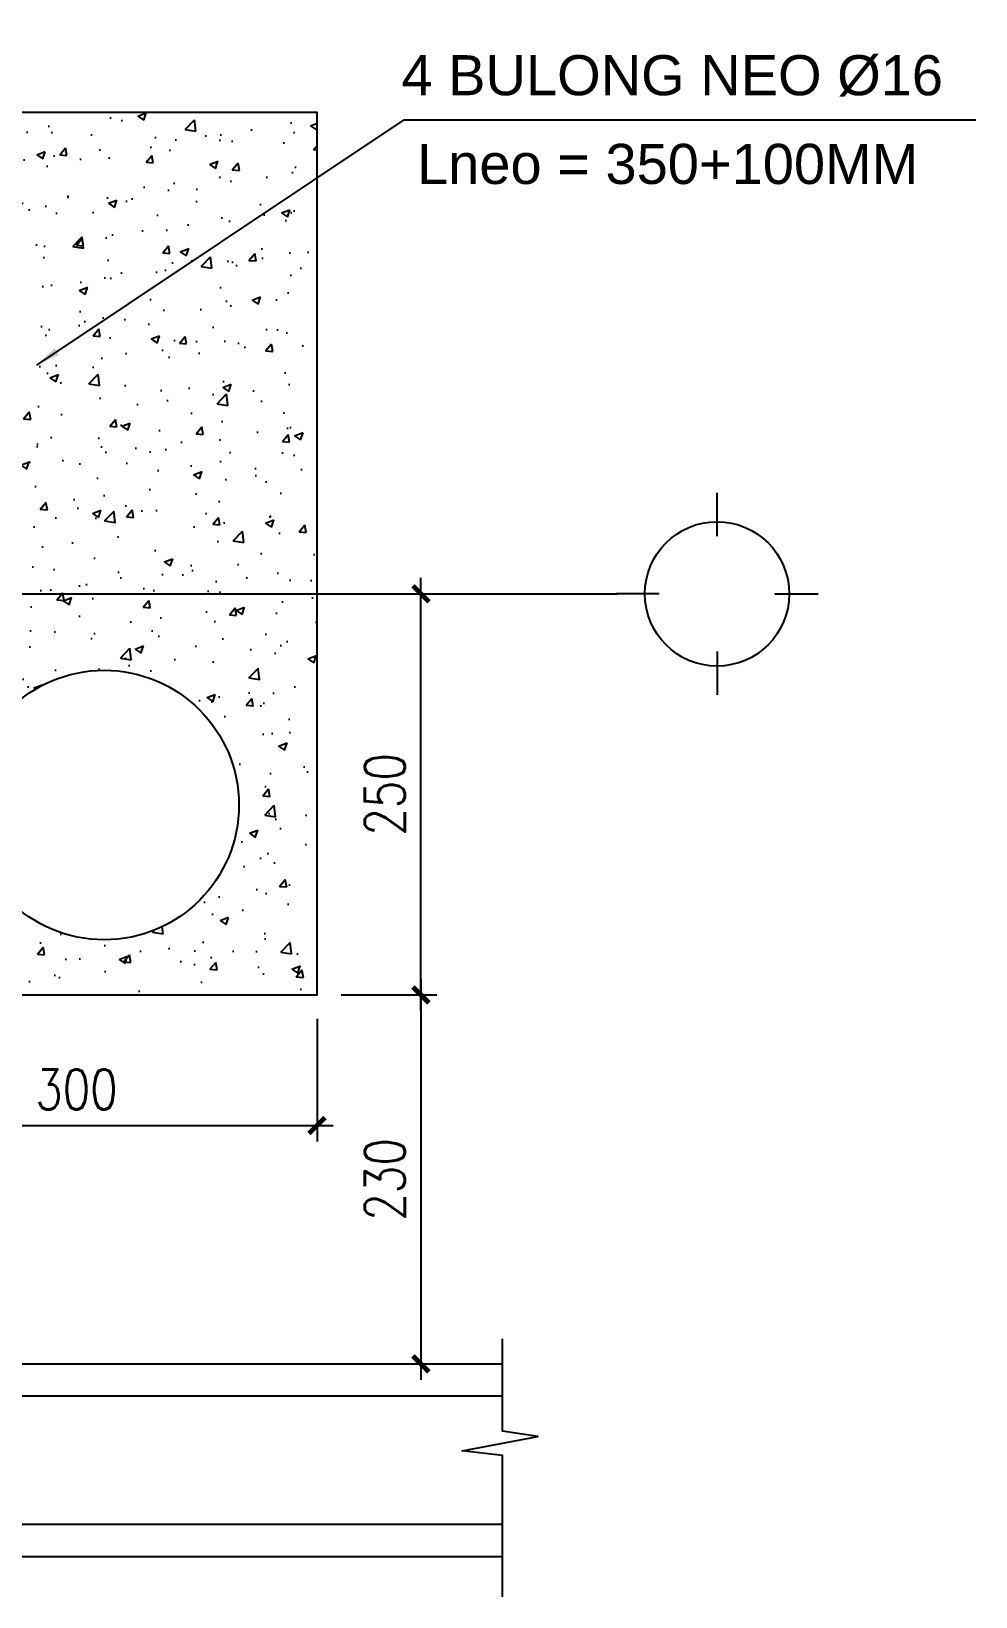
# Model space of a CAD drawing. Header units: inches. Extents: x 651127 to 1529722, y 768575 to 1021311.
# Drawn here: x 1228056 to 1233944, y 791698 to 801456 of the extents above; entities that cross this region are included whole.
import ezdxf
from ezdxf.enums import TextEntityAlignment as Align

# ---------------------------------------------------------------- set-up
doc = ezdxf.new("R2010")
doc.units = ezdxf.units.IN
doc.header["$LTSCALE"] = 1000
doc.header["$MEASUREMENT"] = 0
doc.linetypes.add('CENTER2', pattern=[1.125, 0.75, -0.125, 0.125, -0.125])
doc.layers.get('DEFPOINTS').update_dxf_attribs({"color": 8, "lineweight": 9})
for name, color, linetype in [('DWGshare.com_10', 7, 'Continuous'), ('DWGshare.com_15', 1, 'Continuous'), ('DWGshare.com_16', 2, 'Continuous'), ('DWGshare.com_19', 136, 'Continuous'), ('DWGshare.com_25', 154, 'Continuous'), ('DWGshare.com_3', 7, 'Continuous'), ('DWGshare.com_32', 253, 'Continuous'), ('DWGshare.com_4', 8, 'CENTER2')]:
    doc.layers.add(name, color=color, linetype=linetype)
doc.styles.add('DWGshare.com_14', font='romans.shx', dxfattribs={"width": 0.8})
doc.styles.add('DWGshare.com_2', font='VHELVEB.TTF')
doc.styles.add('DWGshare.com_4', font='romans.shx', dxfattribs={"width": 0.8})
doc.styles.add('DWGshare.com_6', font='VHELVEN.TTF')
doc.dimstyles.new('DWGshare.com_12', dxfattribs={"dimscale": 100, "dimtxt": 2, "dimasz": 1.5, "dimexe": 1.5, "dimexo": 1.5, "dimgap": 1, "dimtad": 1, "dimdec": 0, "dimlfac": 0.2, "dimzin": 0, "dimdsep": 46, "dimtxsty": 'DWGshare.com_14', "dimblk": 'DWGshare.com_1', "dimcen": 3, "dimdle": 1.5, "dimclrd": 256, "dimclre": 256, "dimclrt": 7, "dimadec": 0, "dimazin": 0, "dimtfac": 1, "dimtdec": 0, "dimtix": 1, "dimtmove": 2, "dimatfit": 3, "dimfxl": 1, "dimtolj": 1, "dimtzin": 0, "dimarcsym": 0})
doc.dimstyles.new('DWGshare.com_7', dxfattribs={"dimscale": 100, "dimtxt": 2.5, "dimasz": 1, "dimexe": 1, "dimexo": 1.5, "dimgap": 1, "dimtad": 1, "dimdec": 0, "dimlfac": 0.1, "dimzin": 0, "dimdsep": 46, "dimtxsty": 'DWGshare.com_4', "dimblk": 'DWGshare.com_1', "dimcen": 1.5, "dimdle": 1, "dimclrd": 256, "dimclre": 256, "dimclrt": 7, "dimadec": 0, "dimazin": 0, "dimtfac": 1, "dimtdec": 0, "dimtix": 1, "dimtmove": 2, "dimatfit": 3, "dimfxl": 1, "dimtolj": 1, "dimtzin": 0, "dimarcsym": 0})

# ---------------------------------------------------------------- blocks, each defined once
blk = doc.blocks.new('DWGshare.com_1')
at = {"color": 0, "linetype": 'ByBlock', "const_width": 0.3}
blk.add_lwpolyline([(-0.5, -0.5), (0.5, 0.5)], dxfattribs=at)
blk = doc.blocks.new('*D978')
at = {"layer": 'DEFPOINTS', "color": 0, "ltscale": 100, "transparency": 16777216}
for p in [(1226837.7, 795449), (1229837.7, 795449), (1229837.7, 794635)]:
    blk.add_point(p, dxfattribs=at)
at = {"layer": 'DWGshare.com_19', "lineweight": -2, "ltscale": 100, "transparency": 16777216}
for p, q in [((1226837.7, 795299), (1226837.7, 794535)), ((1229837.7, 795299), (1229837.7, 794535)), ((1226737.7, 794635), (1229937.7, 794635))]:
    blk.add_line(p, q, dxfattribs=at)
at = {"layer": 'DWGshare.com_19', "lineweight": -2, "ltscale": 100, "transparency": 16777216, "xscale": 100, "yscale": 100, "zscale": 100, "rotation": 180}
blk.add_blockref('DWGshare.com_1', (1226837.7, 794635), dxfattribs=at)
at = {"layer": 'DWGshare.com_19', "lineweight": -2, "ltscale": 100, "transparency": 16777216, "xscale": 100, "yscale": 100, "zscale": 100}
blk.add_blockref('DWGshare.com_1', (1229837.7, 794635), dxfattribs=at)
at = {"layer": 'DWGshare.com_19', "color": 7, "ltscale": 100, "transparency": 16777216, "insert": (1228337.7, 794860), "char_height": 250, "attachment_point": 5, "style": 'DWGshare.com_4'}
blk.add_mtext('\\A1;300', dxfattribs=at)
blk = doc.blocks.new('*D979')
at = {"layer": 'DEFPOINTS', "color": 0, "ltscale": 100, "transparency": 16777216}
for p in [(1229837.7, 795449), (1229837.7, 793149), (1230485.7, 793149)]:
    blk.add_point(p, dxfattribs=at)
at = {"layer": 'DWGshare.com_19', "lineweight": -2, "ltscale": 100, "transparency": 16777216}
for p, q in [((1230485.7, 795549), (1230485.7, 793049)), ((1229987.7, 795449), (1230585.7, 795449)), ((1229987.7, 793149), (1230585.7, 793149))]:
    blk.add_line(p, q, dxfattribs=at)
at = {"layer": 'DWGshare.com_19', "lineweight": -2, "ltscale": 100, "transparency": 16777216, "xscale": 100, "yscale": 100, "zscale": 100}
for p, rotation in [((1230485.7, 795449), 90), ((1230485.7, 793149), 270)]:
    blk.add_blockref('DWGshare.com_1', p, dxfattribs=dict(at, rotation=rotation))
at = {"layer": 'DWGshare.com_19', "color": 7, "ltscale": 100, "transparency": 16777216, "insert": (1230260.7, 794299), "char_height": 250, "attachment_point": 5, "rotation": 90, "style": 'DWGshare.com_4'}
blk.add_mtext('\\A1;230', dxfattribs=at)
blk = doc.blocks.new('*D1018')
at = {"layer": 'DEFPOINTS', "color": 0, "ltscale": 100, "transparency": 16777216}
for p in [(1229837.7, 797949), (1230485.7, 797949), (1229837.7, 795449)]:
    blk.add_point(p, dxfattribs=at)
at = {"layer": 'DWGshare.com_19', "lineweight": -2, "ltscale": 100, "transparency": 16777216}
for p, q in [((1230485.7, 795349), (1230485.7, 798049)), ((1229987.7, 797949), (1230585.7, 797949)), ((1229987.7, 795449), (1230585.7, 795449))]:
    blk.add_line(p, q, dxfattribs=at)
at = {"layer": 'DWGshare.com_19', "lineweight": -2, "ltscale": 100, "transparency": 16777216, "xscale": 100, "yscale": 100, "zscale": 100}
for p, rotation in [((1230485.7, 797949), 90), ((1230485.7, 795449), 270)]:
    blk.add_blockref('DWGshare.com_1', p, dxfattribs=dict(at, rotation=rotation))
at = {"layer": 'DWGshare.com_19', "color": 7, "ltscale": 100, "transparency": 16777216, "insert": (1230260.7, 796699), "char_height": 250, "attachment_point": 5, "rotation": 90, "style": 'DWGshare.com_4'}
blk.add_mtext('\\A1;250', dxfattribs=at)
blk = doc.blocks.new('DWGshare.com_2')
for p, q in [((0, 320), (0, 560)), ((-320, 0), (-560, 0)), ((320, 0), (560, 0)), ((0, -320), (0, -560))]:
    blk.add_line(p, q)
blk.add_circle((0, 0), 400)
at = {"linetype": 'Continuous', "style": 'DWGshare.com_2'}
blk.add_attdef('2', text='', height=350, dxfattribs=at).set_placement((0, 0), align=Align.MIDDLE_CENTER)

msp = doc.modelspace()

# ---------------------------------------------------------------- hatches: boundary and pattern name
at = {"layer": 'DWGshare.com_25'}
h = msp.add_hatch(dxfattribs=at)
h.set_pattern_fill('AR-CONC', color=256, scale=75, style=0)
h.set_pattern_definition([(50, (908235.76, 1112307.2), (537.94514, -47.0641), [56.25, -618.75]), (355, (908235.76, 1112307.2), (-104.0635, 564.1441), [45, -495]), (100.4514, (908280.6, 1112303.26), (433.88204, 517.07966), [47.80514, -525.8566]), (46.1842, (908235.76, 1112457.2), (800.4308, -124.1393), [84.375, -928.125]), (96.6356, (908302.5, 1112446.8), (700.997, 730.5884), [71.7077, -788.7847]), (351.1842, (908235.8, 1112457.2), (700.9965, 730.589), [67.5, -742.5]), (21, (908310.76, 1112419.7), (447.6803, -301.96417), [56.25, -618.75]), (326, (908310.76, 1112419.7), (182.4865, 543.8625), [45, -495]), (71.4514, (908348.07, 1112394.5), (630.167, 241.8979), [47.80514, -525.8566]), (37.5, (908235.76, 1112307.18), (9.11989, 249.67039), [0, -489, 0, -502.5, 0, -496.875]), (7.5, (908235.76, 1112307.18), (197.30215, 295.80878), [0, -286.5, 0, -477.75, 0, -189.375]), (327.5, (908068.51, 1112307.18), (400.36683, -16.91615), [0, -187.5, 0, -585, 0, -776.25]), (317.5, (907993.5, 1112307.2), (437.38963, 75.07874), [0, -243.75, 0, -388.5, 0, -551.25])])
h.paths.add_polyline_path([(1229837.7, 800949), (1226837.7, 800949), (1226837.7, 799379), (1227942.4, 799379, -0.414214), (1228022.4, 799299, -0.414214), (1227942.4, 799219), (1226837.7, 799219), (1226837.7, 798679), (1227942.4, 798679, -0.414214), (1228022.4, 798599, -0.414214), (1227942.4, 798519), (1226837.7, 798519), (1226837.7, 797949), (1229837.7, 797949)])
h.paths.add_polyline_path([(1226337.7, 800949), (1224337.7, 800949), (1224337.7, 799387.4), (1224356.1, 799369), (1224376.1, 799389), (1224396.1, 799369), (1224416.1, 799389), (1224426.1, 799379), (1226337.7, 799379)])
h.paths.add_polyline_path([(1226837.7, 800949), (1226337.7, 800949), (1226337.7, 799379), (1226837.7, 799379)])
h.paths.add_polyline_path([(1226107.7, 799053.8, -1), (1226267.7, 799053.8), (1226267.7, 798679), (1226337.7, 798679), (1226337.7, 799219), (1224418.5, 799219), (1224423.8, 799222), (1224422.5, 799229), (1224402.5, 799209), (1224382.5, 799229), (1224362.5, 799209), (1224342.5, 799229), (1224337.7, 799224.2), (1224337.7, 798687.4), (1224356.1, 798669), (1224376.1, 798689), (1224396.1, 798669), (1224416.1, 798689), (1224426.1, 798679), (1225407.7, 798679), (1225407.7, 799053.8, -1), (1225567.7, 799053.8), (1225567.7, 798679), (1226107.7, 798679)])
h.paths.add_polyline_path([(1226837.7, 799219), (1226337.7, 799219), (1226337.7, 798679), (1226837.7, 798679)])
h.paths.add_polyline_path([(1226107.7, 798519), (1225567.7, 798519), (1225567.7, 797949), (1226107.7, 797949)])
h.paths.add_polyline_path([(1226837.7, 798519), (1226337.7, 798519), (1226337.7, 797949), (1226837.7, 797949)])
h.paths.add_polyline_path([(1225407.7, 798519), (1224418.5, 798519), (1224423.8, 798522), (1224422.5, 798529), (1224402.5, 798509), (1224382.5, 798529), (1224362.5, 798509), (1224342.5, 798529), (1224337.7, 798524.2), (1224337.7, 798199), (1224337.7, 797949), (1225407.7, 797949)])
h.paths.add_polyline_path([(1225407.7, 797949), (1224337.7, 797949), (1224337.7, 795449), (1225412.9, 795449), (1225417.7, 795453.8), (1225397.7, 795473.8), (1225417.7, 795493.8), (1225397.7, 795513.8), (1225417.7, 795533.8), (1225410, 795541.5), (1225407.7, 795541.5)])
h.paths.add_polyline_path([(1226107.7, 797949), (1225567.7, 797949), (1225567.7, 795525.5), (1225557.7, 795527.4), (1225577.7, 795507.4), (1225557.7, 795487.4), (1225567.7, 795477.4), (1225547.7, 795457.4), (1225556.1, 795449), (1226112.9, 795449), (1226117.7, 795453.8), (1226097.7, 795473.8), (1226117.7, 795493.8), (1226097.7, 795513.8), (1226117.7, 795533.8), (1226110, 795541.5), (1226107.7, 795541.5)])
h.paths.add_polyline_path([(1226837.7, 797949), (1226267.7, 797949), (1226267.7, 795525.5), (1226257.7, 795527.4), (1226277.7, 795507.4), (1226257.7, 795487.4), (1226267.7, 795477.4), (1226247.7, 795457.4), (1226256.1, 795449), (1226837.7, 795449)])
h.paths.add_polyline_path([(1229837.7, 797949), (1226837.7, 797949), (1226837.7, 795449), (1229837.7, 795449)])
h.paths.add_polyline_path([(1229350.7, 796632.6, -1), (1227670.7, 796632.6, -1)], flags=16)
h.paths.add_polyline_path([(1224613.1, 798654.2), (1224613.1, 799243.9), (1224993.4, 799243.9), (1224993.4, 798654.2)], flags=9)
h.paths.add_polyline_path([(1225542.9, 796674.8), (1226132.5, 796674.8), (1226132.5, 796294.5), (1225542.9, 796294.5)], flags=9)

# ---------------------------------------------------------------- linework, layer by layer
at = {"layer": 'DWGshare.com_15', "ltscale": 100}
msp.add_circle((1228510.7, 796632.6), 840, dxfattribs=at)
at = {"layer": 'DWGshare.com_19'}
msp.add_lwpolyline([(1230994.2, 791697.9), (1230994.2, 792578.4), (1230741.8, 792607.8), (1231215, 792696.9), (1230994.2, 792730), (1230994.2, 793304.4)], dxfattribs=at)
at = {"layer": 'DWGshare.com_3', "ltscale": 100}
msp.add_lwpolyline([(1224337.7, 800949), (1224337.7, 795449), (1229837.7, 795449), (1229837.7, 800949), (1226337.7, 800949)], dxfattribs=at)
at = {"layer": 'DWGshare.com_32', "ltscale": 100}
for p, q in [((1226462.7, 793149), (1230994.2, 793149)), ((1225857.7, 792949), (1230994.2, 792949)), ((1225857.7, 792149), (1230994.2, 792149)), ((1226462.7, 791949), (1230994.2, 791949))]:
    msp.add_line(p, q, dxfattribs=at)
at = {"layer": 'DWGshare.com_4', "ltscale": 1000}
msp.add_line((1219526.6, 797949), (1231713.1, 797949), dxfattribs=at)

# ---------------------------------------------------------------- block references
at = {"layer": 'DWGshare.com_16', "color": 31, "xscale": 1.125, "yscale": 1.125, "zscale": 1.125}
msp.add_blockref('DWGshare.com_2', (1232331.9, 797949), dxfattribs=at)

# ---------------------------------------------------------------- texts
at = {"layer": 'DWGshare.com_10', "style": 'DWGshare.com_6'}
for s, p in [('4 BULONG NEO Þ16', (1230364, 801057.1)), ('Lneo = 350+100MM', (1230461.3, 800504.2))]:
    msp.add_text(s, height=250, dxfattribs=at).set_placement(p)

# ---------------------------------------------------------------- dimensions: what is measured, and where the dimension line sits
at = {"layer": 'DWGshare.com_19', "ltscale": 100}
for base, p1, p2, angle, picture, middle in [((1230485.7, 797949), (1229837.7, 795449), (1229837.7, 797949), 90, '*D1018', (1230260.7, 796699)), ((1230485.7, 793149), (1229837.7, 795449), (1229837.7, 793149), 90, '*D979', (1230260.7, 794299)), ((1229837.7, 794635), (1226837.7, 795449), (1229837.7, 795449), 180, '*D978', (1228337.7, 794860))]:
    dim = msp.add_linear_dim(base=base, p1=p1, p2=p2, angle=angle, dimstyle='DWGshare.com_7', dxfattribs=at)
    dim.commit()
    dim.dimension.update_dxf_attribs({"geometry": picture, "text_midpoint": middle})

# ---------------------------------------------------------------- leaders
at = {"layer": 'DWGshare.com_19'}
for points in [[(1226107.7, 799053.8), (1227638.6, 802288.2), (1233944.5, 802288.2)], [(1228089.9, 799375.6), (1230380.8, 800903.6), (1233944.5, 800903.6)]]:
    msp.add_leader(points, dimstyle='DWGshare.com_12', override={"dimtad": 0}, dxfattribs=at)

doc.saveas('drawing.dxf')
